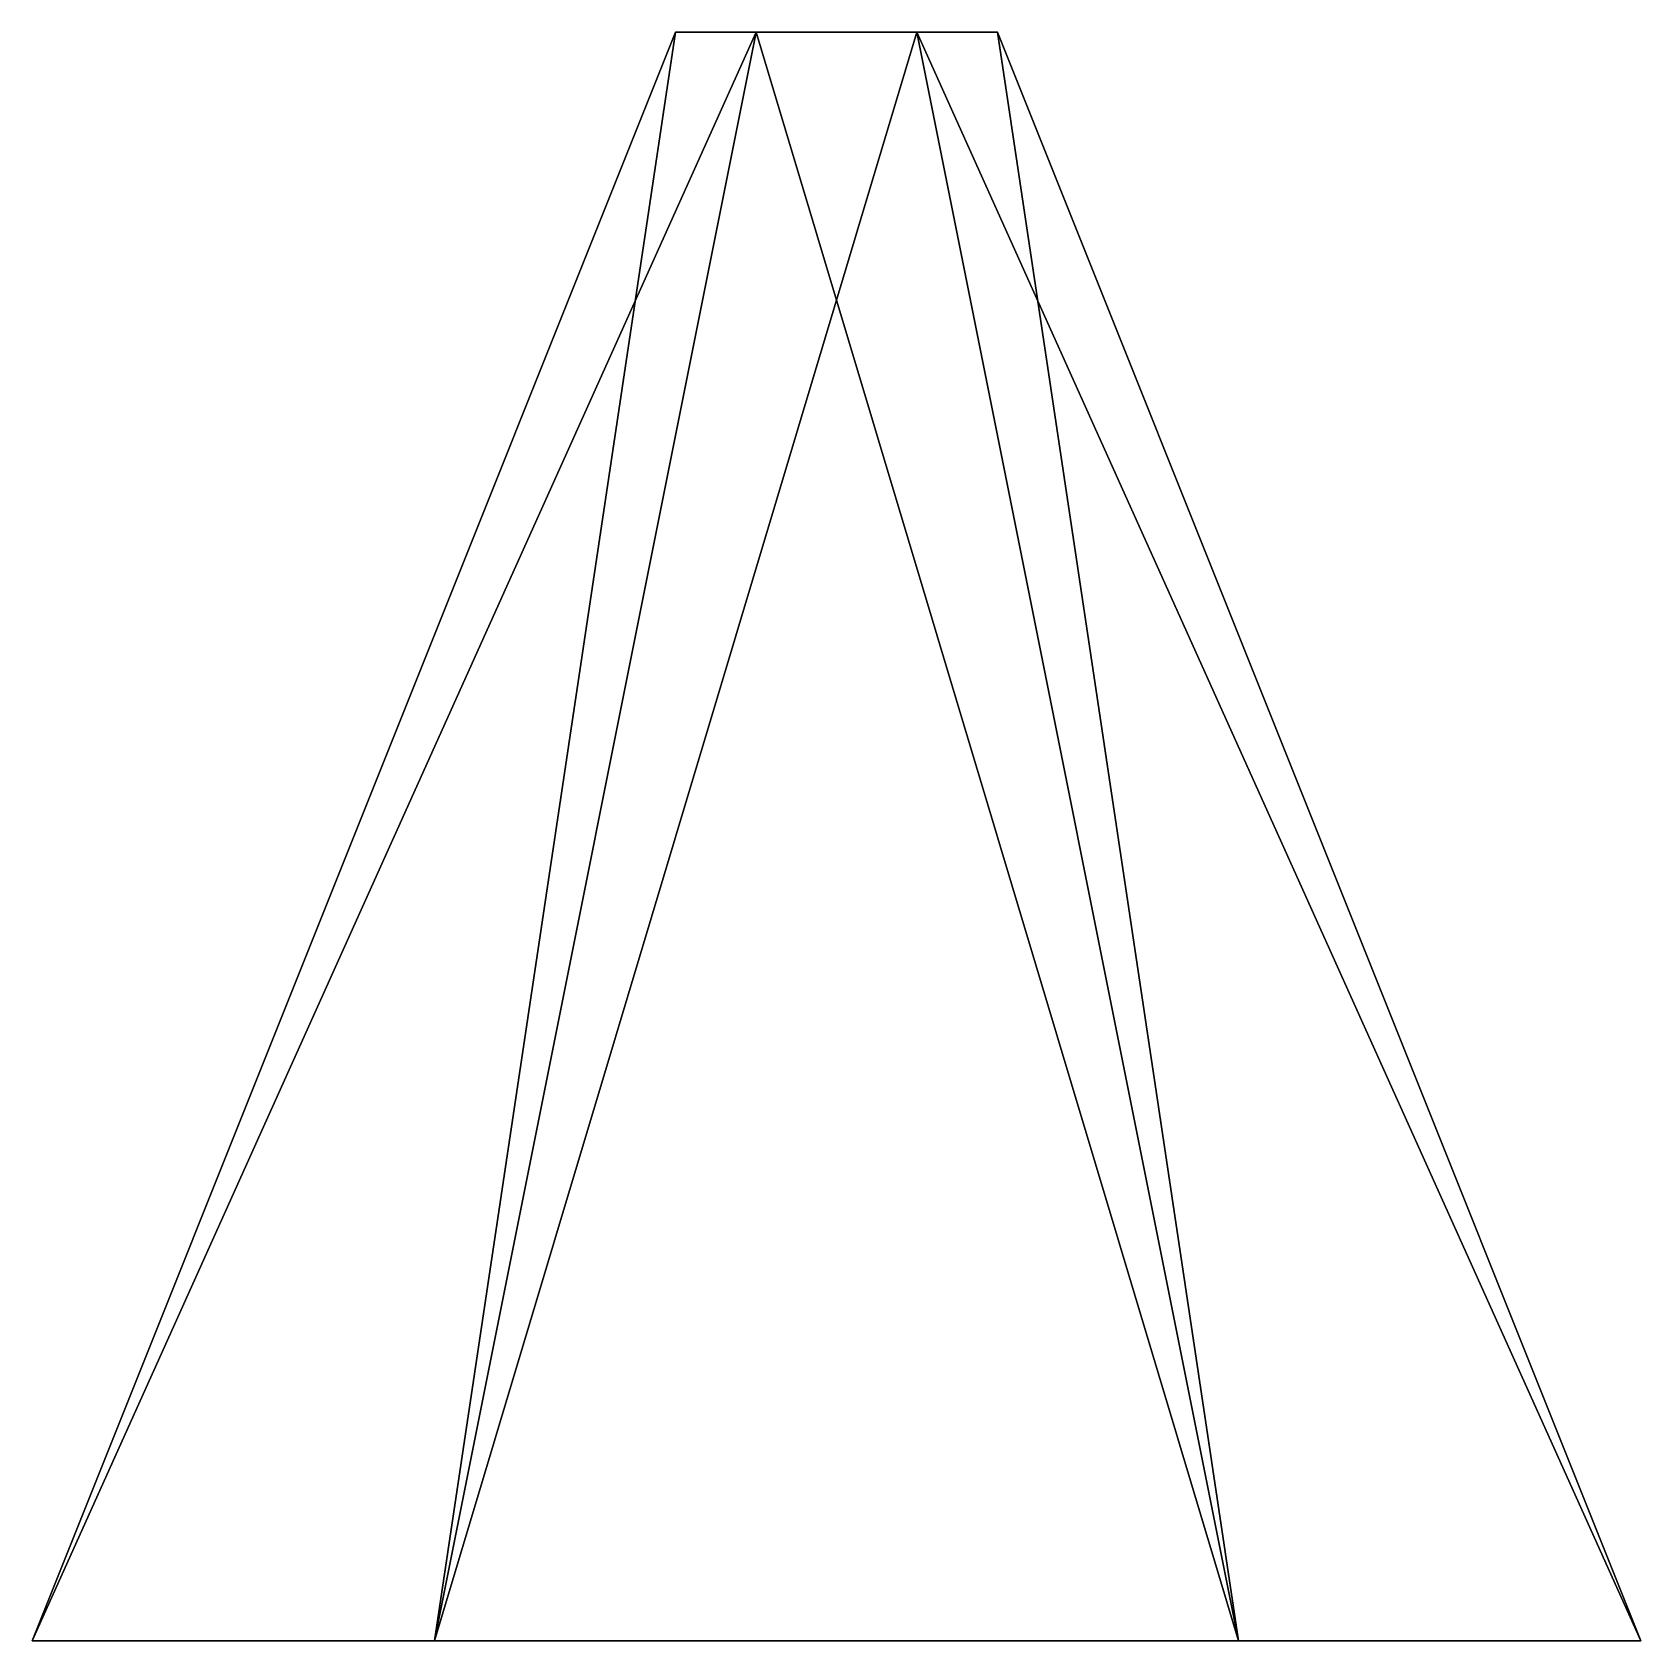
# Model space of a CAD drawing. Header units: metres. Extents: x -0.75 to 0.75, y 0 to 1.5.
import ezdxf

# ---------------------------------------------------------------- set-up
doc = ezdxf.new("R2010")
doc.units = ezdxf.units.M

msp = doc.modelspace()

# ---------------------------------------------------------------- linework, layer by layer
at = {"layer": 'power'}
msp.add_polyline3d([(0.375, 0, -0.75), (-0.375, 0, -0.75), (-0.375, 0, -0.375), (-0.75, 0, -0.375), (-0.75, 0, 0.375), (-0.375, 0, 0.375), (-0.375, 0, 0.75), (0.375, 0, 0.75), (0.375, 0, 0.375), (0.75, 0, 0.375), (0.75, 0, -0.375), (0.375, 0, -0.375)], close=True, dxfattribs=at)
for points in [[(-0.375, 0, 0.375), (-0.75, 0, 0.375), (-0.15, 1.5, 0.0727)], [(-0.75, 0, -0.375), (-0.075, 1.5, -0.0773), (-0.15, 1.5, -0.0773)], [(-0.75, 0, -0.375), (-0.375, 0, -0.375), (-0.075, 1.5, -0.0773)], [(-0.375, 0, 0.375), (-0.15, 1.5, 0.0727), (-0.075, 1.5, 0.0727)], [(-0.375, 0, -0.375), (-0.075, 1.5, -0.1523), (-0.075, 1.5, -0.0773)], [(-0.375, 0, -0.375), (-0.375, 0, -0.75), (-0.075, 1.5, -0.1523)], [(-0.375, 0, 0.75), (-0.075, 1.5, 0.0727), (-0.075, 1.5, 0.1477)], [(-0.375, 0, 0.75), (-0.375, 0, 0.375), (-0.075, 1.5, 0.0727)], [(0.375, 0, -0.375), (0.15, 1.5, -0.0773), (0.075, 1.5, -0.0773)], [(0.75, 0, 0.375), (0.075, 1.5, 0.0727), (0.15, 1.5, 0.0727)], [(0.75, 0, 0.375), (0.375, 0, 0.375), (0.075, 1.5, 0.0727)], [(0.375, 0, -0.75), (0.075, 1.5, -0.0773), (0.075, 1.5, -0.1523)], [(0.375, 0, -0.75), (0.375, 0, -0.375), (0.075, 1.5, -0.0773)], [(0.375, 0, 0.375), (0.075, 1.5, 0.1477), (0.075, 1.5, 0.0727)], [(0.375, 0, 0.375), (0.375, 0, 0.75), (0.075, 1.5, 0.1477)], [(0.375, 0, -0.375), (0.75, 0, -0.375), (0.15, 1.5, -0.0773)]]:
    msp.add_3dface(points, dxfattribs=at)
at = {"layer": 'power.up'}
msp.add_polyline3d([(0.075, 1.5, -0.0773), (0.15, 1.5, -0.0773), (0.15, 1.5, 0.0727), (0.075, 1.5, 0.0727), (0.075, 1.5, 0.1477), (-0.075, 1.5, 0.1477), (-0.075, 1.5, 0.0727), (-0.15, 1.5, 0.0727), (-0.15, 1.5, -0.0773), (-0.075, 1.5, -0.0773), (-0.075, 1.5, -0.1523), (0.075, 1.5, -0.1523)], close=True, dxfattribs=at)
for points in [[(-0.75, 0, 0.375), (-0.75, 0, -0.375), (-0.15, 1.5, -0.0773)], [(-0.75, 0, 0.375), (-0.15, 1.5, -0.0773), (-0.15, 1.5, 0.0727)], [(0.375, 0, 0.75), (-0.375, 0, 0.75), (-0.075, 1.5, 0.1477)], [(-0.375, 0, -0.75), (0.375, 0, -0.75), (0.075, 1.5, -0.1523)], [(-0.375, 0, -0.75), (0.075, 1.5, -0.1523), (-0.075, 1.5, -0.1523)], [(0.375, 0, 0.75), (-0.075, 1.5, 0.1477), (0.075, 1.5, 0.1477)], [(0.75, 0, -0.375), (0.75, 0, 0.375), (0.15, 1.5, 0.0727)], [(0.75, 0, -0.375), (0.15, 1.5, 0.0727), (0.15, 1.5, -0.0773)]]:
    msp.add_3dface(points, dxfattribs=at)

doc.saveas('drawing.dxf')
